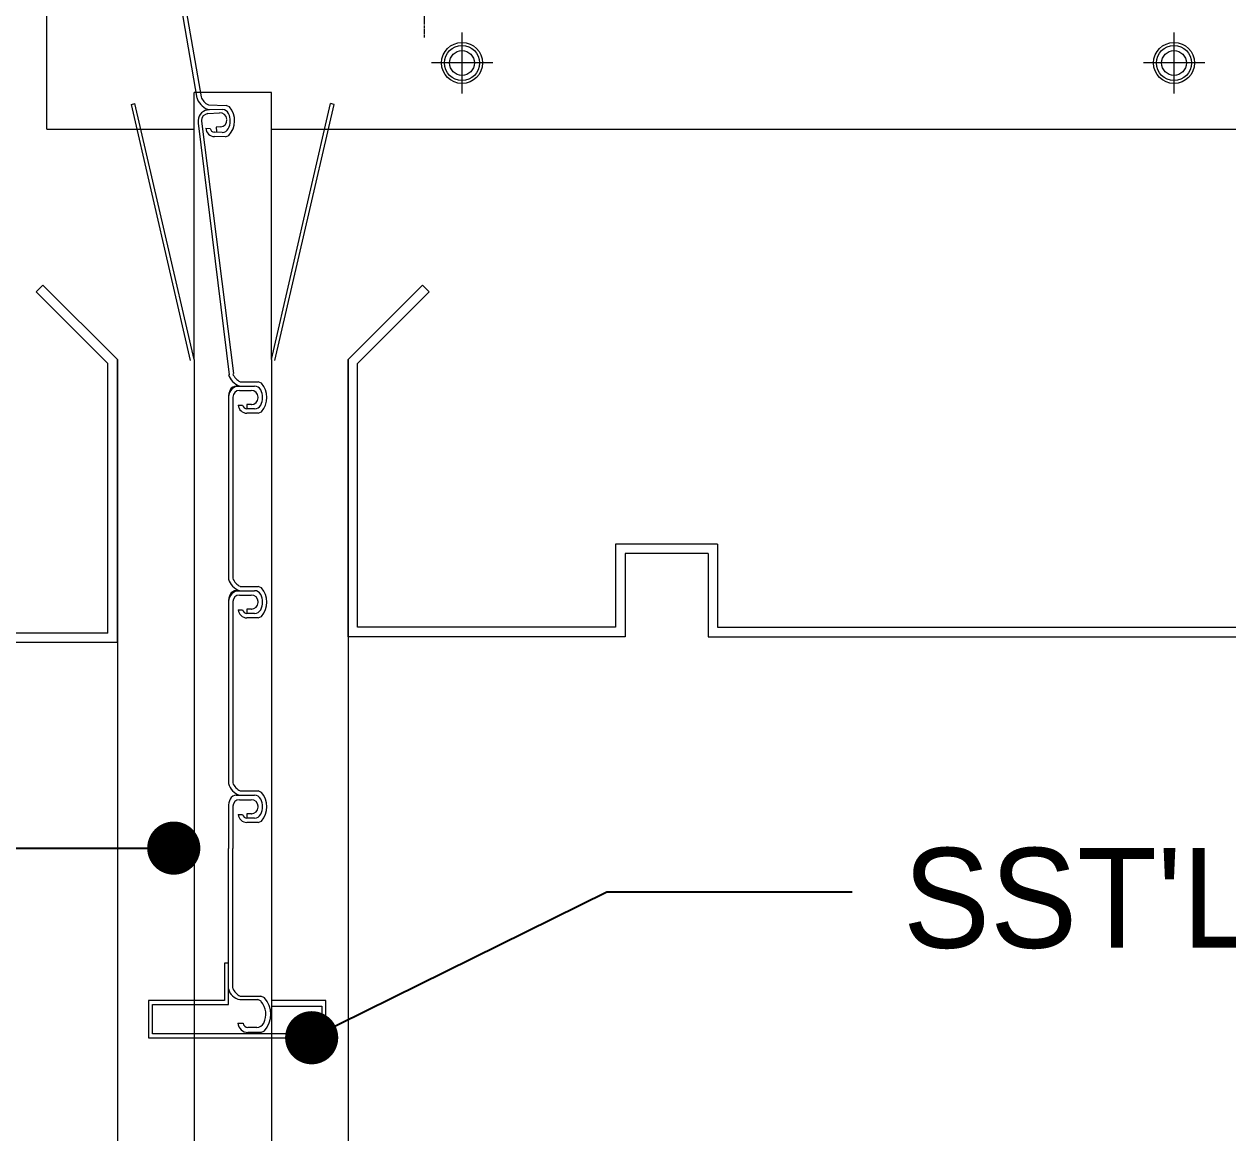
# Model space of a CAD drawing. Header units: millimetres. Extents: x -6941 to 136681, y 2065 to 58366.
# Drawn here: x 130599 to 131727, y 9955 to 11001 of the extents above; entities that cross this region are included whole.
import ezdxf

# ---------------------------------------------------------------- set-up
doc = ezdxf.new("R2010")
doc.units = ezdxf.units.MM
doc.header["$LTSCALE"] = 4
doc.header["$MEASUREMENT"] = 0
doc.linetypes.add('CENTER', pattern=[2, 1.25, -0.25, 0.25, -0.25])
doc.linetypes.add('CENTER2', pattern=[1.125, 0.75, -0.125, 0.125, -0.125])
doc.layers.get('0').update_dxf_attribs({"linetype": 'CONTINUOUS'})
for name, color, linetype in [('4ELE', 4, 'CONTINUOUS'), ('CENTER', 1, 'CENTER'), ('R', 1, 'CONTINUOUS'), ('WALL', 2, 'CONTINUOUS'), ('도면층1', 4, 'CONTINUOUS'), ('실명박스', 7, 'CONTINUOUS')]:
    doc.layers.add(name, color=color, linetype=linetype)
doc.layers.add('DJ', color=7, linetype='CONTINUOUS', lineweight=5)
doc.styles.add('돋움', font='')
doc.styles.get('돋움').set_extended_font_data('Dotum')

msp = doc.modelspace()

# ---------------------------------------------------------------- linework, layer by layer
at = {"linetype": 'Continuous'}
for p, q in [((130248.5, 10229.63), (130738.89, 10229.63)), ((131144.65, 10188.3), (130868.1, 10052.01)), ((131374.35, 10188.3), (131144.65, 10188.3))]:
    msp.add_line(p, q, dxfattribs=at)
at = {"linetype": 'Continuous', "const_width": 24.9}
for points in [[(130726.44, 10229.63, 1), (130751.34, 10229.63, 1)], [(130855.65, 10052.01, 1), (130880.54, 10052.01, 1)]]:
    msp.add_lwpolyline(points, format="xyb", close=True, dxfattribs=at)
at = {"layer": '4ELE', "lineweight": 9}
for p, q in [((130758.02, 10687.15), (130758.02, 10937.22)), ((130830.31, 10937.22), (130758.02, 10937.22)), ((130830.31, 10687.15), (130830.31, 10937.22)), ((130699.16, 10926.23), (130702.47, 10927)), ((130754.71, 10686.38), (130699.16, 10926.23)), ((130758.02, 10687.15), (130702.47, 10927)), ((130830.31, 10687.15), (130885.87, 10927)), ((130833.63, 10686.38), (130889.18, 10926.23)), ((130889.18, 10926.23), (130885.87, 10927)), ((130686.1, 10687.15), (130686.1, 9955.35)), ((130758.02, 10687.15), (130758.02, 9955.35))]:
    msp.add_line(p, q, dxfattribs=at)
at = {"layer": '4ELE', "color": 4, "lineweight": 9}
for p, q in [((130830.31, 10687.15), (130830.31, 9955.35)), ((130902.24, 10687.15), (130902.24, 9955.35))]:
    msp.add_line(p, q, dxfattribs=at)
at = {"layer": 'CENTER', "linetype": 'CENTER2', "lineweight": 9}
msp.add_line((130973.49, 11715.7), (130973.49, 10988.89), dxfattribs=at)
at = {"layer": 'DJ', "color": 6}
for p, q in [((130619.9, 10902.88), (130619.9, 11716.16)), ((130619.9, 10902.88), (130758.02, 10902.88)), ((130830.31, 10902.88), (132014.08, 10902.88)), ((130610.11, 10750.63), (130616.37, 10756.89)), ((130677.25, 10683.48), (130610.11, 10750.63)), ((130686.1, 10687.15), (130616.37, 10756.89)), ((130902.24, 10687.15), (130971.97, 10756.89)), ((130911.09, 10683.48), (130978.23, 10750.63)), ((130971.97, 10756.89), (130978.23, 10750.63)), ((130677.25, 10430.96), (130677.25, 10683.48)), ((130686.1, 10422.11), (130686.1, 10687.15)), ((130902.24, 10427.63), (130902.24, 10687.15)), ((130911.09, 10436.48), (130911.09, 10683.48)), ((131248.47, 10514.34), (131152.91, 10514.34)), ((131152.91, 10514.34), (131152.91, 10436.48)), ((131248.47, 10514.34), (131248.47, 10436.48)), ((131239.62, 10505.48), (131161.76, 10505.48)), ((131161.76, 10505.48), (131161.76, 10427.63)), ((131239.62, 10505.48), (131239.62, 10427.63)), ((131152.91, 10436.48), (130911.09, 10436.48)), ((131248.47, 10436.48), (131905.93, 10436.48)), ((130686.1, 10422.11), (130435.72, 10422.11)), ((130677.25, 10430.96), (130444.57, 10430.96)), ((131161.76, 10427.63), (130902.24, 10427.63)), ((131239.62, 10427.63), (131914.79, 10427.63))]:
    msp.add_line(p, q, dxfattribs=at)
at = {"layer": 'R', "lineweight": 9, "ltscale": 50}
for p, q in [((131008.99, 10936.45), (131008.99, 10993.64)), ((131676.06, 10936.45), (131676.06, 10993.64)), ((131037.72, 10965.04), (130980.33, 10965.04)), ((131704.8, 10965.04), (131647.4, 10965.04))]:
    msp.add_line(p, q, dxfattribs=at)
for centre, radius in [((131008.99, 10965.04), 19.19), ((131008.99, 10965.04), 16.41), ((131008.99, 10965.04), 11.6), ((131676.06, 10965.04), 19.19), ((131676.06, 10965.04), 16.41), ((131676.06, 10965.04), 11.6)]:
    msp.add_circle(centre, radius, dxfattribs=at)
at = {"layer": 'WALL', "lineweight": 9}
for p, q in [((130735.73, 11100.32), (130764.49, 10933.39)), ((130735.73, 11100.32), (130764.49, 10933.39)), ((130732.04, 11097.65), (130760.58, 10932.02)), ((130732.04, 11097.65), (130760.58, 10932.02)), ((130770.88, 10921.65), (130784.68, 10921.34)), ((130770.88, 10921.65), (130784.68, 10921.34)), ((130770.88, 10921.65), (130784.68, 10921.34)), ((130770.88, 10921.65), (130784.68, 10921.34)), ((130770.88, 10921.65), (130784.68, 10921.34)), ((130770.88, 10921.65), (130784.68, 10921.34)), ((130770.88, 10917.55), (130781.84, 10918.26)), ((130770.88, 10917.55), (130781.84, 10918.26)), ((130770.88, 10917.55), (130781.84, 10918.26)), ((130770.88, 10917.55), (130781.84, 10918.26)), ((130770.88, 10917.55), (130781.84, 10918.26)), ((130770.88, 10917.55), (130781.84, 10918.26)), ((130770.88, 10917.55), (130781.84, 10918.26)), ((130770.88, 10917.55), (130781.84, 10918.26)), ((130770.88, 10917.55), (130781.84, 10918.26)), ((130771.31, 10925.73), (130788.08, 10925.35)), ((130771.31, 10925.73), (130788.08, 10925.35)), ((130771.31, 10925.73), (130788.08, 10925.35)), ((130771.31, 10925.73), (130788.08, 10925.35)), ((130771.31, 10925.73), (130788.08, 10925.35)), ((130771.31, 10925.73), (130788.08, 10925.35)), ((130771.31, 10925.73), (130788.08, 10925.35)), ((130771.31, 10925.73), (130788.08, 10925.35)), ((130771.31, 10925.73), (130788.08, 10925.35)), ((130791.09, 10923.92), (130788.08, 10925.35)), ((130791.09, 10923.92), (130788.08, 10925.35)), ((130791.09, 10923.92), (130788.08, 10925.35)), ((130791.09, 10923.92), (130788.08, 10925.35)), ((130791.09, 10923.92), (130788.08, 10925.35)), ((130791.09, 10923.92), (130788.08, 10925.35)), ((130791.09, 10923.92), (130788.08, 10925.35)), ((130791.09, 10923.92), (130788.08, 10925.35)), ((130791.09, 10923.92), (130788.08, 10925.35)), ((130761.68, 10911.23), (130761.61, 10908.67)), ((130761.61, 10908.67), (130790.71, 10673.06)), ((130764.93, 10910.57), (130794.73, 10674.1)), ((130768.98, 10903.86), (130773.09, 10903.77)), ((130768.98, 10903.86), (130773.09, 10903.77)), ((130768.98, 10903.86), (130773.09, 10903.77)), ((130768.98, 10903.86), (130773.09, 10903.77)), ((130768.98, 10903.86), (130773.09, 10903.77)), ((130768.98, 10903.86), (130773.09, 10903.77)), ((130768.98, 10903.86), (130773.09, 10903.77)), ((130768.98, 10903.86), (130773.09, 10903.77)), ((130768.98, 10903.86), (130773.09, 10903.77)), ((130777.03, 10900.19), (130776.6, 10900.2)), ((130777.03, 10900.19), (130776.6, 10900.2)), ((130777.03, 10900.19), (130776.6, 10900.2)), ((130777.03, 10900.19), (130776.6, 10900.2)), ((130777.03, 10900.19), (130776.6, 10900.2)), ((130777.03, 10900.19), (130776.6, 10900.2)), ((130777.03, 10900.19), (130776.6, 10900.2)), ((130777.03, 10900.19), (130776.6, 10900.2)), ((130777.03, 10900.19), (130776.6, 10900.2)), ((130787.41, 10895.84), (130776.96, 10896.07)), ((130787.41, 10895.84), (130776.96, 10896.07)), ((130787.41, 10895.84), (130776.96, 10896.07)), ((130787.41, 10895.84), (130776.96, 10896.07)), ((130787.41, 10895.84), (130776.96, 10896.07)), ((130787.41, 10895.84), (130776.96, 10896.07)), ((130787.41, 10895.84), (130776.96, 10896.07)), ((130787.41, 10895.84), (130776.96, 10896.07)), ((130787.41, 10895.84), (130776.96, 10896.07)), ((130784.19, 10900), (130777.05, 10900.16)), ((130784.19, 10900), (130777.05, 10900.16)), ((130784.19, 10900), (130777.05, 10900.16)), ((130784.19, 10900), (130777.05, 10900.16)), ((130784.19, 10900), (130777.05, 10900.16)), ((130784.19, 10900), (130777.05, 10900.16)), ((130784.19, 10900), (130777.05, 10900.16)), ((130784.19, 10900), (130777.05, 10900.16)), ((130784.19, 10900), (130777.05, 10900.16)), ((130782.71, 10905.12), (130778.61, 10904.83)), ((130782.71, 10905.12), (130778.61, 10904.83)), ((130782.71, 10905.12), (130778.61, 10904.83)), ((130782.71, 10905.12), (130778.61, 10904.83)), ((130782.71, 10905.12), (130778.61, 10904.83)), ((130782.71, 10905.12), (130778.61, 10904.83)), ((130782.71, 10905.12), (130778.61, 10904.83)), ((130782.71, 10905.12), (130778.61, 10904.83)), ((130782.71, 10905.12), (130778.61, 10904.83)), ((130778.61, 10904.83), (130778.87, 10900.8)), ((130778.61, 10904.83), (130778.87, 10900.8)), ((130778.61, 10904.83), (130778.87, 10900.8)), ((130778.61, 10904.83), (130778.87, 10900.8)), ((130778.61, 10904.83), (130778.87, 10900.8)), ((130778.61, 10904.83), (130778.87, 10900.8)), ((130778.61, 10904.83), (130778.87, 10900.8)), ((130778.61, 10904.83), (130778.87, 10900.8)), ((130778.61, 10904.83), (130778.87, 10900.8)), ((130782.68, 10905.12), (130782.71, 10905.12)), ((130782.68, 10905.12), (130782.71, 10905.12)), ((130782.68, 10905.12), (130782.71, 10905.12)), ((130782.68, 10905.12), (130782.71, 10905.12)), ((130782.68, 10905.12), (130782.71, 10905.12)), ((130782.68, 10905.12), (130782.71, 10905.12)), ((130782.68, 10905.12), (130782.71, 10905.12)), ((130782.68, 10905.12), (130782.71, 10905.12)), ((130782.68, 10905.12), (130782.71, 10905.12)), ((130787.41, 10895.84), (130790.48, 10897.12)), ((130787.41, 10895.84), (130790.48, 10897.12)), ((130787.41, 10895.84), (130790.48, 10897.12)), ((130787.41, 10895.84), (130790.48, 10897.12)), ((130787.41, 10895.84), (130790.48, 10897.12)), ((130787.41, 10895.84), (130790.48, 10897.12)), ((130787.41, 10895.84), (130790.48, 10897.12)), ((130787.41, 10895.84), (130790.48, 10897.12)), ((130787.41, 10895.84), (130790.48, 10897.12)), ((130797.48, 10662.37), (130814.62, 10662.37)), ((130797.48, 10662.37), (130814.62, 10662.37)), ((130797.48, 10662.37), (130814.62, 10662.37)), ((130800.82, 10662.37), (130814.62, 10662.37)), ((130800.82, 10662.37), (130814.62, 10662.37)), ((130800.82, 10662.37), (130814.62, 10662.37)), ((130800.82, 10662.37), (130814.62, 10662.37)), ((130800.82, 10662.37), (130814.62, 10662.37)), ((130800.82, 10662.37), (130814.62, 10662.37)), ((130801.16, 10666.46), (130817.93, 10666.46)), ((130801.16, 10666.46), (130817.93, 10666.46)), ((130801.16, 10666.46), (130817.93, 10666.46)), ((130801.16, 10666.46), (130817.93, 10666.46)), ((130801.16, 10666.46), (130817.93, 10666.46)), ((130801.16, 10666.46), (130817.93, 10666.46)), ((130801.16, 10666.46), (130817.93, 10666.46)), ((130801.16, 10666.46), (130817.93, 10666.46)), ((130801.16, 10666.46), (130817.93, 10666.46)), ((130820.98, 10665.11), (130817.93, 10666.46)), ((130820.98, 10665.11), (130817.93, 10666.46)), ((130820.98, 10665.11), (130817.93, 10666.46)), ((130820.98, 10665.11), (130817.93, 10666.46)), ((130820.98, 10665.11), (130817.93, 10666.46)), ((130820.98, 10665.11), (130817.93, 10666.46)), ((130820.98, 10665.11), (130817.93, 10666.46)), ((130820.98, 10665.11), (130817.93, 10666.46)), ((130820.98, 10665.11), (130817.93, 10666.46)), ((130790.09, 10652.27), (130790.08, 10649.7)), ((130790.09, 10652.27), (130790.08, 10649.7)), ((130790.09, 10652.27), (130790.08, 10649.7)), ((130790.09, 10652.27), (130790.08, 10649.7)), ((130790.09, 10652.27), (130790.08, 10649.7)), ((130790.09, 10652.27), (130790.08, 10649.7)), ((130790.08, 10649.7), (130790.08, 10481.63)), ((130794.17, 10651.7), (130794.17, 10482.31)), ((130800.56, 10658.29), (130811.54, 10658.29)), ((130800.56, 10658.29), (130811.54, 10658.29)), ((130800.56, 10658.29), (130811.54, 10658.29)), ((130800.56, 10658.29), (130811.54, 10658.29)), ((130800.56, 10658.29), (130811.54, 10658.29)), ((130800.56, 10658.29), (130811.54, 10658.29)), ((130800.56, 10658.29), (130811.54, 10658.29)), ((130800.56, 10658.29), (130811.54, 10658.29)), ((130800.56, 10658.29), (130811.54, 10658.29)), ((130799.33, 10644.55), (130803.43, 10644.55)), ((130799.33, 10644.55), (130803.43, 10644.55)), ((130799.33, 10644.55), (130803.43, 10644.55)), ((130799.33, 10644.55), (130803.43, 10644.55)), ((130799.33, 10644.55), (130803.43, 10644.55)), ((130799.33, 10644.55), (130803.43, 10644.55)), ((130799.33, 10644.55), (130803.43, 10644.55)), ((130799.33, 10644.55), (130803.43, 10644.55)), ((130799.33, 10644.55), (130803.43, 10644.55)), ((130807.46, 10641.06), (130807.03, 10641.06)), ((130807.46, 10641.06), (130807.03, 10641.06)), ((130807.46, 10641.06), (130807.03, 10641.06)), ((130807.46, 10641.06), (130807.03, 10641.06)), ((130807.46, 10641.06), (130807.03, 10641.06)), ((130807.46, 10641.06), (130807.03, 10641.06)), ((130807.46, 10641.06), (130807.03, 10641.06)), ((130807.46, 10641.06), (130807.03, 10641.06)), ((130807.46, 10641.06), (130807.03, 10641.06)), ((130811.57, 10645.12), (130807.46, 10645.09)), ((130811.57, 10645.12), (130807.46, 10645.09)), ((130811.57, 10645.12), (130807.46, 10645.09)), ((130811.57, 10645.12), (130807.46, 10645.09)), ((130811.57, 10645.12), (130807.46, 10645.09)), ((130811.57, 10645.12), (130807.46, 10645.09)), ((130811.57, 10645.12), (130807.46, 10645.09)), ((130811.57, 10645.12), (130807.46, 10645.09)), ((130811.57, 10645.12), (130807.46, 10645.09)), ((130807.46, 10645.09), (130807.46, 10641.06)), ((130807.46, 10645.09), (130807.46, 10641.06)), ((130807.46, 10645.09), (130807.46, 10641.06)), ((130807.46, 10645.09), (130807.46, 10641.06)), ((130807.46, 10645.09), (130807.46, 10641.06)), ((130807.46, 10645.09), (130807.46, 10641.06)), ((130807.46, 10645.09), (130807.46, 10641.06)), ((130807.46, 10645.09), (130807.46, 10641.06)), ((130807.46, 10645.09), (130807.46, 10641.06)), ((130814.62, 10641.03), (130807.48, 10641.03)), ((130814.62, 10641.03), (130807.48, 10641.03)), ((130814.62, 10641.03), (130807.48, 10641.03)), ((130814.62, 10641.03), (130807.48, 10641.03)), ((130814.62, 10641.03), (130807.48, 10641.03)), ((130814.62, 10641.03), (130807.48, 10641.03)), ((130814.62, 10641.03), (130807.48, 10641.03)), ((130814.62, 10641.03), (130807.48, 10641.03)), ((130814.62, 10641.03), (130807.48, 10641.03)), ((130817.93, 10636.94), (130807.48, 10636.94)), ((130817.93, 10636.94), (130807.48, 10636.94)), ((130817.93, 10636.94), (130807.48, 10636.94)), ((130817.93, 10636.94), (130807.48, 10636.94)), ((130817.93, 10636.94), (130807.48, 10636.94)), ((130817.93, 10636.94), (130807.48, 10636.94)), ((130817.93, 10636.94), (130807.48, 10636.94)), ((130817.93, 10636.94), (130807.48, 10636.94)), ((130817.93, 10636.94), (130807.48, 10636.94)), ((130811.54, 10645.12), (130811.57, 10645.12)), ((130811.54, 10645.12), (130811.57, 10645.12)), ((130811.54, 10645.12), (130811.57, 10645.12)), ((130811.54, 10645.12), (130811.57, 10645.12)), ((130811.54, 10645.12), (130811.57, 10645.12)), ((130811.54, 10645.12), (130811.57, 10645.12)), ((130811.54, 10645.12), (130811.57, 10645.12)), ((130811.54, 10645.12), (130811.57, 10645.12)), ((130811.54, 10645.12), (130811.57, 10645.12)), ((130817.93, 10636.94), (130820.98, 10638.3)), ((130817.93, 10636.94), (130820.98, 10638.3)), ((130817.93, 10636.94), (130820.98, 10638.3)), ((130817.93, 10636.94), (130820.98, 10638.3)), ((130817.93, 10636.94), (130820.98, 10638.3)), ((130817.93, 10636.94), (130820.98, 10638.3)), ((130817.93, 10636.94), (130820.98, 10638.3)), ((130817.93, 10636.94), (130820.98, 10638.3)), ((130817.93, 10636.94), (130820.98, 10638.3)), ((130797.48, 10470.72), (130814.62, 10470.72)), ((130800.82, 10470.72), (130814.62, 10470.72)), ((130800.82, 10470.72), (130814.62, 10470.72)), ((130801.16, 10474.81), (130817.93, 10474.81)), ((130801.16, 10474.81), (130817.93, 10474.81)), ((130801.16, 10474.81), (130817.93, 10474.81)), ((130820.98, 10473.46), (130817.93, 10474.81)), ((130820.98, 10473.46), (130817.93, 10474.81)), ((130820.98, 10473.46), (130817.93, 10474.81)), ((130790.09, 10460.62), (130790.08, 10458.06)), ((130790.09, 10460.62), (130790.08, 10458.06)), ((130790.08, 10458.06), (130790.08, 10289.98)), ((130794.17, 10460.05), (130794.17, 10290.66)), ((130800.56, 10466.64), (130811.54, 10466.64)), ((130800.56, 10466.64), (130811.54, 10466.64)), ((130800.56, 10466.64), (130811.54, 10466.64)), ((130799.33, 10452.9), (130803.43, 10452.9)), ((130799.33, 10452.9), (130803.43, 10452.9)), ((130799.33, 10452.9), (130803.43, 10452.9)), ((130807.46, 10449.41), (130807.03, 10449.41)), ((130807.46, 10449.41), (130807.03, 10449.41)), ((130807.46, 10449.41), (130807.03, 10449.41)), ((130811.57, 10453.47), (130807.46, 10453.44)), ((130811.57, 10453.47), (130807.46, 10453.44)), ((130811.57, 10453.47), (130807.46, 10453.44)), ((130807.46, 10453.44), (130807.46, 10449.41)), ((130807.46, 10453.44), (130807.46, 10449.41)), ((130807.46, 10453.44), (130807.46, 10449.41)), ((130814.62, 10449.38), (130807.48, 10449.38)), ((130814.62, 10449.38), (130807.48, 10449.38)), ((130814.62, 10449.38), (130807.48, 10449.38)), ((130817.93, 10445.29), (130807.48, 10445.29)), ((130817.93, 10445.29), (130807.48, 10445.29)), ((130817.93, 10445.29), (130807.48, 10445.29)), ((130811.54, 10453.47), (130811.57, 10453.47)), ((130811.54, 10453.47), (130811.57, 10453.47)), ((130811.54, 10453.47), (130811.57, 10453.47)), ((130817.93, 10445.29), (130820.98, 10446.65)), ((130817.93, 10445.29), (130820.98, 10446.65)), ((130817.93, 10445.29), (130820.98, 10446.65)), ((130797.48, 10279.08), (130814.62, 10279.08)), ((130801.16, 10283.16), (130817.93, 10283.16)), ((130820.98, 10281.81), (130817.93, 10283.16)), ((130790.08, 10268.4), (130790.08, 10229.13)), ((130794.17, 10268.4), (130794.17, 10229.13)), ((130800.56, 10274.99), (130811.54, 10274.99)), ((130799.33, 10261.25), (130803.43, 10261.25)), ((130807.46, 10257.76), (130807.03, 10257.76)), ((130811.57, 10261.82), (130807.46, 10261.8)), ((130807.46, 10261.8), (130807.46, 10257.76)), ((130814.62, 10257.73), (130807.48, 10257.73)), ((130817.93, 10253.64), (130807.48, 10253.64)), ((130811.54, 10261.82), (130811.57, 10261.82)), ((130817.93, 10253.64), (130820.98, 10255)), ((130790.08, 10097.78), (130790.08, 10229.13)), ((130794.17, 10098.46), (130794.17, 10229.13)), ((130800.89, 10087.67), (130817.66, 10087.67)), ((130801.16, 10090.96), (130820.45, 10090.96)), ((130820.7, 10086.31), (130817.66, 10087.67)), ((130823.95, 10089.4), (130820.45, 10090.96)), ((130799.05, 10065.75), (130803.16, 10065.75)), ((130799.05, 10065.75), (130803.78, 10065.75)), ((130816.64, 10061.71), (130808.43, 10061.71)), ((130820.45, 10057.01), (130808.43, 10057.01)), ((130820.45, 10057.01), (130823.95, 10058.57))]:
    msp.add_line(p, q, dxfattribs=at)
for centre, radius, start, end in [((130777.05, 10937.71), 17.37, 196.41599, 247.49008), ((130777.05, 10937.71), 17.37, 196.41599, 247.49008), ((130777.05, 10937.71), 17.37, 196.41599, 247.49008), ((130777.05, 10937.71), 17.37, 196.41599, 247.49008), ((130777.05, 10937.71), 17.37, 196.41599, 247.49008), ((130777.05, 10937.71), 17.37, 196.41599, 247.49008), ((130777.05, 10937.71), 13.28, 198.98544, 244.4007), ((130777.05, 10937.71), 13.28, 198.98544, 244.4007), ((130777.05, 10937.71), 13.28, 198.98544, 244.4007), ((130777.05, 10937.71), 13.28, 198.98544, 244.4007), ((130777.05, 10937.71), 13.28, 198.98544, 244.4007), ((130777.05, 10937.71), 13.28, 198.98544, 244.4007), ((130772.14, 10910.63), 10.48, 88.69962, 176.67059), ((130772.14, 10910.63), 10.48, 88.69962, 176.67059), ((130772.14, 10910.63), 10.48, 88.69962, 176.67059), ((130772.14, 10910.63), 10.48, 88.69962, 176.67059), ((130772.14, 10910.63), 10.48, 88.69962, 176.67059), ((130782.25, 10911.88), 6.39, 5.71014, 93.68111), ((130784.53, 10914.95), 6.39, 25.24881, 88.69962), ((130784.53, 10914.95), 6.39, 25.24881, 88.69962), ((130784.53, 10914.95), 6.39, 25.24881, 88.69962), ((130784.53, 10914.95), 6.39, 25.24881, 88.69962), ((130784.53, 10914.95), 6.39, 25.24881, 88.69962), ((130784.53, 10914.95), 6.39, 25.24881, 88.69962), ((130784.53, 10914.95), 6.39, 25.24881, 88.69962), ((130784.53, 10914.95), 6.39, 25.24881, 88.69962), ((130784.53, 10914.95), 6.39, 25.24881, 88.69962), ((130775.87, 10910.86), 20.06, 316.7729, 40.62634), ((130775.87, 10910.86), 20.06, 316.7729, 40.62634), ((130775.87, 10910.86), 20.06, 316.7729, 40.62634), ((130775.87, 10910.86), 20.06, 316.7729, 40.62634), ((130775.87, 10910.86), 20.06, 316.7729, 40.62634), ((130775.87, 10910.86), 20.06, 316.7729, 40.62634), ((130775.87, 10910.86), 20.06, 316.7729, 40.62634), ((130775.87, 10910.86), 20.06, 316.7729, 40.62634), ((130775.87, 10910.86), 20.06, 316.7729, 40.62634), ((130771.29, 10911.18), 6.39, 93.68111, 181.65208), ((130771.29, 10911.18), 6.39, 93.68111, 181.65208), ((130771.29, 10911.18), 6.39, 93.68111, 181.65208), ((130771.29, 10911.18), 6.39, 93.68111, 181.65208), ((130771.29, 10911.18), 6.39, 93.68111, 181.65208), ((130771.29, 10911.18), 6.39, 93.68111, 181.65208), ((130771.29, 10911.18), 6.39, 93.68111, 181.65208), ((130771.29, 10911.18), 6.39, 93.68111, 181.65208), ((130771.29, 10911.18), 6.39, 93.68111, 181.65208), ((130776.78, 10911.34), 11.88, 181.65208, 183.68111), ((130776.78, 10911.34), 11.88, 181.65208, 183.68111), ((130776.78, 10911.34), 11.88, 181.65208, 183.68111), ((130776.78, 10911.34), 11.88, 181.65208, 183.68111), ((130776.78, 10911.34), 11.88, 181.65208, 183.68111), ((130776.78, 10911.34), 11.88, 181.65208, 183.68111), ((130776.78, 10911.34), 11.88, 181.65208, 183.68111), ((130776.78, 10911.34), 11.88, 181.65208, 183.68111), ((130776.78, 10911.34), 11.88, 181.65208, 183.68111), ((130782.27, 10911.49), 6.39, 273.68111, 1.65208), ((130782.27, 10911.49), 6.39, 273.68111, 1.65208), ((130782.27, 10911.49), 6.39, 273.68111, 1.65208), ((130782.27, 10911.49), 6.39, 273.68111, 1.65208), ((130782.27, 10911.49), 6.39, 273.68111, 1.65208), ((130782.27, 10911.49), 6.39, 273.68111, 1.65208), ((130782.27, 10911.49), 6.39, 273.68111, 1.65208), ((130782.27, 10911.49), 6.39, 273.68111, 1.65208), ((130782.27, 10911.49), 6.39, 273.68111, 1.65208), ((130775.87, 10910.86), 15.97, 332.15042, 25.24881), ((130775.87, 10910.86), 15.97, 332.15042, 25.24881), ((130775.87, 10910.86), 15.97, 332.15042, 25.24881), ((130775.87, 10910.86), 15.97, 332.15042, 25.24881), ((130775.87, 10910.86), 15.97, 332.15042, 25.24881), ((130775.87, 10910.86), 15.97, 332.15042, 25.24881), ((130775.87, 10910.86), 15.97, 332.15042, 25.24881), ((130775.87, 10910.86), 15.97, 332.15042, 25.24881), ((130775.87, 10910.86), 15.97, 332.15042, 25.24881), ((130777.15, 10904.25), 8.18, 182.7114, 268.69962), ((130777.15, 10904.25), 8.18, 182.7114, 268.69962), ((130777.15, 10904.25), 8.18, 182.7114, 268.69962), ((130777.15, 10904.25), 8.18, 182.7114, 268.69962), ((130777.15, 10904.25), 8.18, 182.7114, 268.69962), ((130777.15, 10904.25), 8.18, 182.7114, 268.69962), ((130777.15, 10904.25), 8.18, 182.7114, 268.69962), ((130777.15, 10904.25), 8.18, 182.7114, 268.69962), ((130777.15, 10904.25), 8.18, 182.7114, 268.69962), ((130777.15, 10904.25), 4.09, 186.74303, 268.69962), ((130777.15, 10904.25), 4.09, 186.74303, 268.69962), ((130777.15, 10904.25), 4.09, 186.74303, 268.69962), ((130777.15, 10904.25), 4.09, 186.74303, 268.69962), ((130777.15, 10904.25), 4.09, 186.74303, 268.69962), ((130777.15, 10904.25), 4.09, 186.74303, 268.69962), ((130777.15, 10904.25), 4.09, 186.74303, 268.69962), ((130777.15, 10904.25), 4.09, 186.74303, 268.69962), ((130777.15, 10904.25), 4.09, 186.74303, 268.69962), ((130777.05, 10900.19), 0.0256, 178.69962, 268.69962), ((130777.05, 10900.19), 0.0256, 178.69962, 268.69962), ((130777.05, 10900.19), 0.0256, 178.69962, 268.69962), ((130777.05, 10900.19), 0.0256, 178.69962, 268.69962), ((130777.05, 10900.19), 0.0256, 178.69962, 268.69962), ((130777.05, 10900.19), 0.0256, 178.69962, 268.69962), ((130777.05, 10900.19), 0.0256, 178.69962, 268.69962), ((130777.05, 10900.19), 0.0256, 178.69962, 268.69962), ((130777.05, 10900.19), 0.0256, 178.69962, 268.69962), ((130778.64, 10904.83), 0.0256, 93.68111, 183.68111), ((130778.64, 10904.83), 0.0256, 93.68111, 183.68111), ((130778.64, 10904.83), 0.0256, 93.68111, 183.68111), ((130778.64, 10904.83), 0.0256, 93.68111, 183.68111), ((130778.64, 10904.83), 0.0256, 93.68111, 183.68111), ((130778.64, 10904.83), 0.0256, 93.68111, 183.68111), ((130778.64, 10904.83), 0.0256, 93.68111, 183.68111), ((130778.64, 10904.83), 0.0256, 93.68111, 183.68111), ((130778.64, 10904.83), 0.0256, 93.68111, 183.68111), ((130784.34, 10906.39), 6.39, 268.69962, 332.15042), ((130784.34, 10906.39), 6.39, 268.69962, 332.15042), ((130784.34, 10906.39), 6.39, 268.69962, 332.15042), ((130784.34, 10906.39), 6.39, 268.69962, 332.15042), ((130784.34, 10906.39), 6.39, 268.69962, 332.15042), ((130784.34, 10906.39), 6.39, 268.69962, 332.15042), ((130784.34, 10906.39), 6.39, 268.69962, 332.15042), ((130784.34, 10906.39), 6.39, 268.69962, 332.15042), ((130784.34, 10906.39), 6.39, 268.69962, 332.15042), ((130806.63, 10678.57), 17.37, 197.71637, 248.79046), ((130806.63, 10678.57), 17.37, 197.71637, 248.79046), ((130806.63, 10678.57), 17.37, 197.71637, 248.79046), ((130806.63, 10678.57), 17.37, 197.71637, 248.79046), ((130806.63, 10678.57), 17.37, 197.71637, 248.79046), ((130806.63, 10678.57), 17.37, 197.71637, 248.79046), ((130806.63, 10678.57), 13.28, 200.28582, 245.70108), ((130806.63, 10678.57), 13.28, 200.28582, 245.70108), ((130806.63, 10678.57), 13.28, 200.28582, 245.70108), ((130806.63, 10678.57), 13.28, 200.28582, 245.70108), ((130806.63, 10678.57), 13.28, 200.28582, 245.70108), ((130806.63, 10678.57), 13.28, 200.28582, 245.70108), ((130806.05, 10651.7), 15.97, 153.45081, 180), ((130806.05, 10651.7), 15.97, 153.45081, 180), ((130806.05, 10651.7), 15.97, 153.45081, 180), ((130800.56, 10651.9), 10.48, 90, 177.97097), ((130800.56, 10651.9), 10.48, 90, 177.97097), ((130800.56, 10651.9), 10.48, 90, 177.97097), ((130800.56, 10651.9), 10.48, 90, 177.97097), ((130800.56, 10651.9), 10.48, 90, 177.97097), ((130800.56, 10651.9), 10.48, 90, 177.97097), ((130797.48, 10655.99), 6.39, 90, 153.45081), ((130797.48, 10655.99), 6.39, 90, 153.45081), ((130797.48, 10655.99), 6.39, 90, 153.45081), ((130814.62, 10655.99), 6.39, 26.54919, 90), ((130814.62, 10655.99), 6.39, 26.54919, 90), ((130814.62, 10655.99), 6.39, 26.54919, 90), ((130814.62, 10655.99), 6.39, 26.54919, 90), ((130814.62, 10655.99), 6.39, 26.54919, 90), ((130814.62, 10655.99), 6.39, 26.54919, 90), ((130814.62, 10655.99), 6.39, 26.54919, 90), ((130814.62, 10655.99), 6.39, 26.54919, 90), ((130814.62, 10655.99), 6.39, 26.54919, 90), ((130806.05, 10651.7), 15.97, 333.45081, 26.54919), ((130806.05, 10651.7), 15.97, 333.45081, 26.54919), ((130806.05, 10651.7), 15.97, 333.45081, 26.54919), ((130806.05, 10651.7), 15.97, 333.45081, 26.54919), ((130806.05, 10651.7), 15.97, 333.45081, 26.54919), ((130806.05, 10651.7), 15.97, 333.45081, 26.54919), ((130806.05, 10651.7), 15.97, 333.45081, 26.54919), ((130806.05, 10651.7), 15.97, 333.45081, 26.54919), ((130806.05, 10651.7), 15.97, 333.45081, 26.54919), ((130806.05, 10651.7), 20.06, 318.07328, 41.92672), ((130806.05, 10651.7), 20.06, 318.07328, 41.92672), ((130806.05, 10651.7), 20.06, 318.07328, 41.92672), ((130806.05, 10651.7), 20.06, 318.07328, 41.92672), ((130806.05, 10651.7), 20.06, 318.07328, 41.92672), ((130806.05, 10651.7), 20.06, 318.07328, 41.92672), ((130806.05, 10651.7), 20.06, 318.07328, 41.92672), ((130806.05, 10651.7), 20.06, 318.07328, 41.92672), ((130806.05, 10651.7), 20.06, 318.07328, 41.92672), ((130806.05, 10651.7), 11.88, 177.97097, 180), ((130806.05, 10651.7), 11.88, 177.97097, 180), ((130806.05, 10651.7), 11.88, 177.97097, 180), ((130806.05, 10651.7), 11.88, 177.97097, 180), ((130806.05, 10651.7), 11.88, 177.97097, 180), ((130806.05, 10651.7), 11.88, 177.97097, 180), ((130806.05, 10651.7), 11.88, 177.97097, 180), ((130806.05, 10651.7), 11.88, 177.97097, 180), ((130806.05, 10651.7), 11.88, 177.97097, 180), ((130800.56, 10651.9), 6.39, 90, 177.97097), ((130800.56, 10651.9), 6.39, 90, 177.97097), ((130800.56, 10651.9), 6.39, 90, 177.97097), ((130800.56, 10651.9), 6.39, 90, 177.97097), ((130800.56, 10651.9), 6.39, 90, 177.97097), ((130800.56, 10651.9), 6.39, 90, 177.97097), ((130800.56, 10651.9), 6.39, 90, 177.97097), ((130800.56, 10651.9), 6.39, 90, 177.97097), ((130800.56, 10651.9), 6.39, 90, 177.97097), ((130811.54, 10651.9), 6.39, 2.02903, 90), ((130811.54, 10651.9), 6.39, 2.02903, 90), ((130811.54, 10651.9), 6.39, 2.02903, 90), ((130811.54, 10651.9), 6.39, 2.02903, 90), ((130811.54, 10651.9), 6.39, 2.02903, 90), ((130811.54, 10651.9), 6.39, 2.02903, 90), ((130811.54, 10651.9), 6.39, 2.02903, 90), ((130811.54, 10651.9), 6.39, 2.02903, 90), ((130811.54, 10651.9), 6.39, 2.02903, 90), ((130811.54, 10651.51), 6.39, 270, 357.97097), ((130811.54, 10651.51), 6.39, 270, 357.97097), ((130811.54, 10651.51), 6.39, 270, 357.97097), ((130811.54, 10651.51), 6.39, 270, 357.97097), ((130811.54, 10651.51), 6.39, 270, 357.97097), ((130811.54, 10651.51), 6.39, 270, 357.97097), ((130811.54, 10651.51), 6.39, 270, 357.97097), ((130811.54, 10651.51), 6.39, 270, 357.97097), ((130811.54, 10651.51), 6.39, 270, 357.97097), ((130806.05, 10651.7), 11.88, 357.97097, 2.02903), ((130806.05, 10651.7), 11.88, 357.97097, 2.02903), ((130806.05, 10651.7), 11.88, 357.97097, 2.02903), ((130806.05, 10651.7), 11.88, 357.97097, 2.02903), ((130806.05, 10651.7), 11.88, 357.97097, 2.02903), ((130806.05, 10651.7), 11.88, 357.97097, 2.02903), ((130806.05, 10651.7), 11.88, 357.97097, 2.02903), ((130806.05, 10651.7), 11.88, 357.97097, 2.02903), ((130806.05, 10651.7), 11.88, 357.97097, 2.02903), ((130807.48, 10645.12), 8.18, 184.01179, 270), ((130807.48, 10645.12), 8.18, 184.01179, 270), ((130807.48, 10645.12), 8.18, 184.01179, 270), ((130807.48, 10645.12), 8.18, 184.01179, 270), ((130807.48, 10645.12), 8.18, 184.01179, 270), ((130807.48, 10645.12), 8.18, 184.01179, 270), ((130807.48, 10645.12), 8.18, 184.01179, 270), ((130807.48, 10645.12), 8.18, 184.01179, 270), ((130807.48, 10645.12), 8.18, 184.01179, 270), ((130807.48, 10645.12), 4.09, 188.04341, 270), ((130807.48, 10645.12), 4.09, 188.04341, 270), ((130807.48, 10645.12), 4.09, 188.04341, 270), ((130807.48, 10645.12), 4.09, 188.04341, 270), ((130807.48, 10645.12), 4.09, 188.04341, 270), ((130807.48, 10645.12), 4.09, 188.04341, 270), ((130807.48, 10645.12), 4.09, 188.04341, 270), ((130807.48, 10645.12), 4.09, 188.04341, 270), ((130807.48, 10645.12), 4.09, 188.04341, 270), ((130807.48, 10645.09), 0.0256, 90, 180), ((130807.48, 10645.09), 0.0256, 90, 180), ((130807.48, 10645.09), 0.0256, 90, 180), ((130807.48, 10645.09), 0.0256, 90, 180), ((130807.48, 10645.09), 0.0256, 90, 180), ((130807.48, 10645.09), 0.0256, 90, 180), ((130807.48, 10645.09), 0.0256, 90, 180), ((130807.48, 10645.09), 0.0256, 90, 180), ((130807.48, 10645.09), 0.0256, 90, 180), ((130807.48, 10641.06), 0.0256, 180, 270), ((130807.48, 10641.06), 0.0256, 180, 270), ((130807.48, 10641.06), 0.0256, 180, 270), ((130807.48, 10641.06), 0.0256, 180, 270), ((130807.48, 10641.06), 0.0256, 180, 270), ((130807.48, 10641.06), 0.0256, 180, 270), ((130807.48, 10641.06), 0.0256, 180, 270), ((130807.48, 10641.06), 0.0256, 180, 270), ((130807.48, 10641.06), 0.0256, 180, 270), ((130814.62, 10647.42), 6.39, 270, 333.45081), ((130814.62, 10647.42), 6.39, 270, 333.45081), ((130814.62, 10647.42), 6.39, 270, 333.45081), ((130814.62, 10647.42), 6.39, 270, 333.45081), ((130814.62, 10647.42), 6.39, 270, 333.45081), ((130814.62, 10647.42), 6.39, 270, 333.45081), ((130814.62, 10647.42), 6.39, 270, 333.45081), ((130814.62, 10647.42), 6.39, 270, 333.45081), ((130814.62, 10647.42), 6.39, 270, 333.45081), ((130806.63, 10486.92), 17.37, 197.71637, 248.79046), ((130806.63, 10486.92), 17.37, 197.71637, 248.79046), ((130806.63, 10486.92), 13.28, 200.28582, 245.70108), ((130806.63, 10486.92), 13.28, 200.28582, 245.70108), ((130806.05, 10460.05), 15.97, 153.45081, 180), ((130800.56, 10460.25), 10.48, 90, 177.97097), ((130800.56, 10460.25), 10.48, 90, 177.97097), ((130797.48, 10464.34), 6.39, 90, 153.45081), ((130814.62, 10464.34), 6.39, 26.54919, 90), ((130814.62, 10464.34), 6.39, 26.54919, 90), ((130814.62, 10464.34), 6.39, 26.54919, 90), ((130806.05, 10460.05), 15.97, 333.45081, 26.54919), ((130806.05, 10460.05), 15.97, 333.45081, 26.54919), ((130806.05, 10460.05), 15.97, 333.45081, 26.54919), ((130806.05, 10460.05), 20.06, 318.07328, 41.92672), ((130806.05, 10460.05), 20.06, 318.07328, 41.92672), ((130806.05, 10460.05), 20.06, 318.07328, 41.92672), ((130806.05, 10460.05), 11.88, 177.97097, 180), ((130806.05, 10460.05), 11.88, 177.97097, 180), ((130806.05, 10460.05), 11.88, 177.97097, 180), ((130800.56, 10460.25), 6.39, 90, 177.97097), ((130800.56, 10460.25), 6.39, 90, 177.97097), ((130800.56, 10460.25), 6.39, 90, 177.97097), ((130811.54, 10460.25), 6.39, 2.02903, 90), ((130811.54, 10460.25), 6.39, 2.02903, 90), ((130811.54, 10460.25), 6.39, 2.02903, 90), ((130811.54, 10459.86), 6.39, 270, 357.97097), ((130811.54, 10459.86), 6.39, 270, 357.97097), ((130811.54, 10459.86), 6.39, 270, 357.97097), ((130806.05, 10460.05), 11.88, 357.97097, 2.02903), ((130806.05, 10460.05), 11.88, 357.97097, 2.02903), ((130806.05, 10460.05), 11.88, 357.97097, 2.02903), ((130807.48, 10453.47), 8.18, 184.01179, 270), ((130807.48, 10453.47), 8.18, 184.01179, 270), ((130807.48, 10453.47), 8.18, 184.01179, 270), ((130807.48, 10453.47), 4.09, 188.04341, 270), ((130807.48, 10453.47), 4.09, 188.04341, 270), ((130807.48, 10453.47), 4.09, 188.04341, 270), ((130807.48, 10453.44), 0.0256, 90, 180), ((130807.48, 10453.44), 0.0256, 90, 180), ((130807.48, 10453.44), 0.0256, 90, 180), ((130807.48, 10449.41), 0.0256, 180, 270), ((130807.48, 10449.41), 0.0256, 180, 270), ((130807.48, 10449.41), 0.0256, 180, 270), ((130814.62, 10455.77), 6.39, 270, 333.45081), ((130814.62, 10455.77), 6.39, 270, 333.45081), ((130814.62, 10455.77), 6.39, 270, 333.45081), ((130806.63, 10295.27), 17.37, 197.71637, 248.79046), ((130806.63, 10295.27), 13.28, 200.28582, 245.70108), ((130806.05, 10268.4), 15.97, 153.45081, 180), ((130797.48, 10272.69), 6.39, 90, 153.45081), ((130814.62, 10272.69), 6.39, 26.54919, 90), ((130806.05, 10268.4), 15.97, 333.45081, 26.54919), ((130806.05, 10268.4), 20.06, 318.07328, 41.92672), ((130806.05, 10268.4), 11.88, 177.97097, 180), ((130800.56, 10268.6), 6.39, 90, 177.97097), ((130811.54, 10268.6), 6.39, 2.02903, 90), ((130811.54, 10268.21), 6.39, 270, 357.97097), ((130806.05, 10268.4), 11.88, 357.97097, 2.02903), ((130807.48, 10261.82), 8.18, 184.01179, 270), ((130807.48, 10261.82), 4.09, 188.04341, 270), ((130807.48, 10261.8), 0.0256, 90, 180), ((130807.48, 10257.76), 0.0256, 180, 270), ((130814.62, 10264.12), 6.39, 270, 333.45081), ((130803.35, 10101.14), 13.69, 194.20075, 259.61799), ((130806.63, 10103.06), 13.28, 200.28582, 245.70108), ((130806.79, 10073.98), 18.37, 333.45081, 40.75081), ((130806.79, 10073.98), 23.07, 318.07328, 41.92672), ((130808.43, 10066.41), 9.4, 184.01179, 270), ((130808.43, 10066.41), 4.7, 188.04341, 270), ((130816.64, 10069.06), 7.35, 270, 333.45081)]:
    msp.add_arc(centre, radius, start, end, dxfattribs=at)
at = {"layer": '도면층1', "color": 1, "lineweight": 9, "ltscale": 0.5}
msp.add_lwpolyline([(130786.36, 10121.72), (130786.36, 10086.87), (130715.27, 10086.87), (130715.27, 10052.01), (130881.33, 10052.01), (130881.33, 10086.87), (130830.31, 10086.87), (130830.31, 10081.59), (130877.61, 10081.59), (130877.61, 10055.73), (130718.98, 10055.73), (130718.98, 10083.15), (130790.08, 10083.15), (130790.08, 10121.72)], close=True, dxfattribs=at)

# ---------------------------------------------------------------- texts
at = {"layer": '실명박스', "color": 3, "ltscale": 0.15, "style": '돋움'}
msp.add_text("SST'L 1.2T H/L T-BAR", height=93.521, dxfattribs=at).set_placement((131422.15, 10136.24, 0))

doc.saveas('drawing.dxf')
